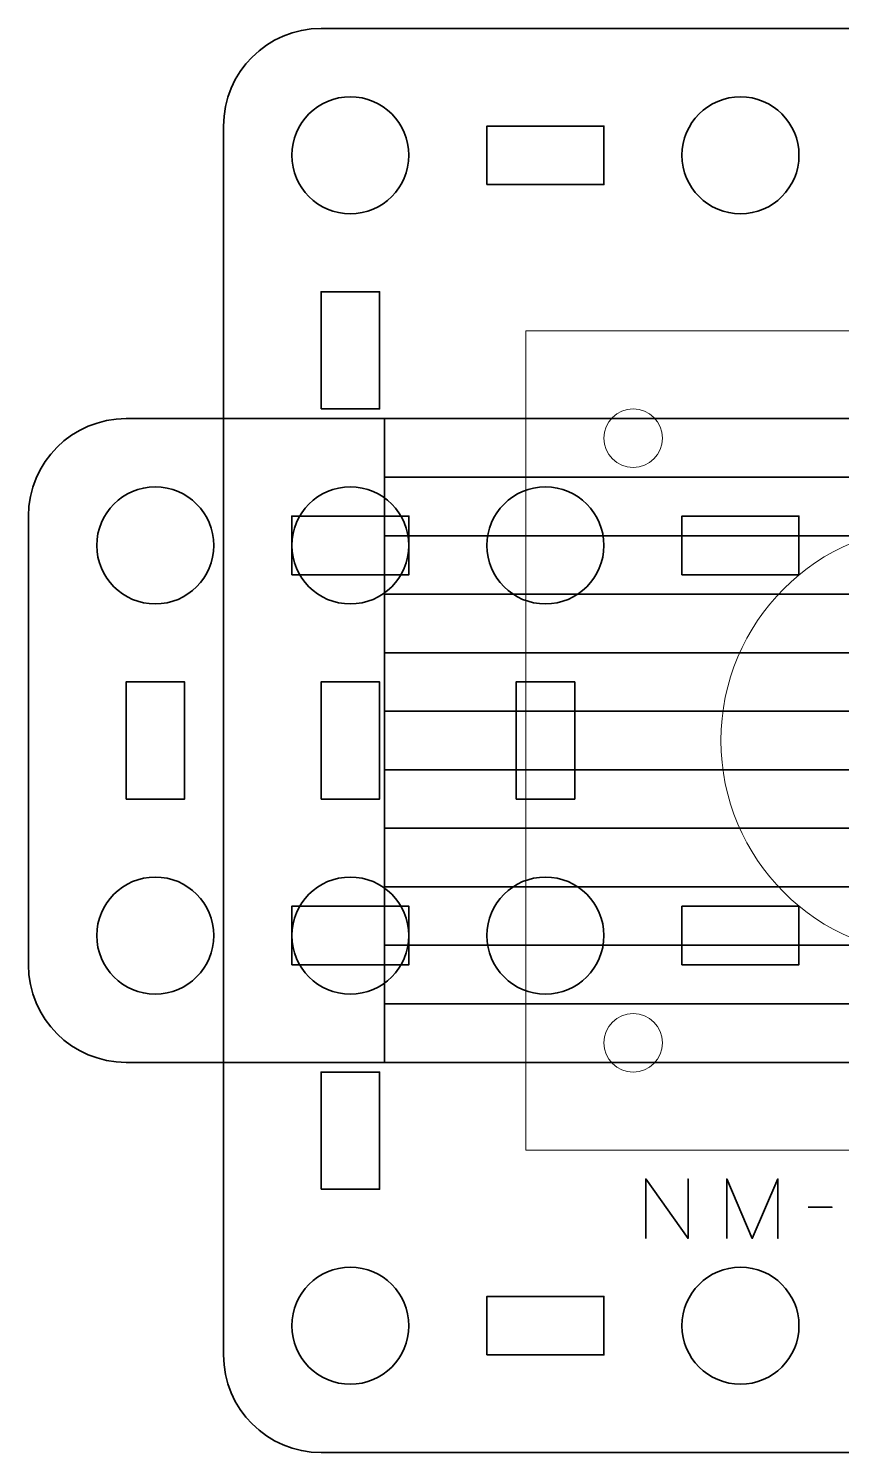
# Model space of a CAD drawing. Header units: centimetres. Extents: x -40 to 171, y -20 to 141.
# Drawn here: x -15.15 to -10.98, y 61.5 to 68.8 of the extents above; entities that cross this region are included whole.
import ezdxf

# ---------------------------------------------------------------- set-up
doc = ezdxf.new("R2010")
doc.units = ezdxf.units.CM
doc.header["$MEASUREMENT"] = 0
doc.layers.add('Layer 1', color=7, linetype='Continuous')

msp = doc.modelspace()

# ---------------------------------------------------------------- linework, layer by layer
at = {"layer": 'Layer 1', "color": 250, "lineweight": 35}
for points in [[(-12.8, 68), (-12.2, 68), (-12.2, 68.3), (-12.8, 68.3), (-12.8, 68)], [(-13.65, 66.85), (-13.35, 66.85), (-13.35, 67.45), (-13.65, 67.45), (-13.65, 66.85)], [(-13.32502, 66.5), (-7.67502, 66.5), (-7.67502, 66.8), (-13.32502, 66.8), (-13.32502, 66.5)], [(-13.32502, 66.2), (-7.67502, 66.2), (-7.67502, 66.5), (-13.32502, 66.5), (-13.32502, 66.2)], [(-13.79996, 66.00002), (-13.19996, 66.00002), (-13.19996, 66.30002), (-13.79996, 66.30002), (-13.79996, 66.00002)], [(-11.79996, 66.00002), (-11.19996, 66.00002), (-11.19996, 66.30002), (-11.79996, 66.30002), (-11.79996, 66.00002)], [(-13.32502, 65.9), (-7.67502, 65.9), (-7.67502, 66.2), (-13.32502, 66.2), (-13.32502, 65.9)], [(-13.32502, 65.6), (-7.67502, 65.6), (-7.67502, 65.9), (-13.32502, 65.9), (-13.32502, 65.6)], [(-13.32502, 65.3), (-7.67502, 65.3), (-7.67502, 65.6), (-13.32502, 65.6), (-13.32502, 65.3)], [(-14.64996, 64.85002), (-14.34996, 64.85002), (-14.34996, 65.45002), (-14.64996, 65.45002), (-14.64996, 64.85002)], [(-13.65, 64.85), (-13.35, 64.85), (-13.35, 65.45), (-13.65, 65.45), (-13.65, 64.85)], [(-12.64996, 64.85002), (-12.34996, 64.85002), (-12.34996, 65.45002), (-12.64996, 65.45002), (-12.64996, 64.85002)], [(-13.32502, 65), (-7.67502, 65), (-7.67502, 65.3), (-13.32502, 65.3), (-13.32502, 65)], [(-13.32502, 64.7), (-7.67502, 64.7), (-7.67502, 65), (-13.32502, 65), (-13.32502, 64.7)], [(-13.32502, 64.4), (-7.67502, 64.4), (-7.67502, 64.7), (-13.32502, 64.7), (-13.32502, 64.4)], [(-13.32502, 64.1), (-7.67502, 64.1), (-7.67502, 64.4), (-13.32502, 64.4), (-13.32502, 64.1)], [(-13.79996, 64.00002), (-13.19996, 64.00002), (-13.19996, 64.30002), (-13.79996, 64.30002), (-13.79996, 64.00002)], [(-11.79996, 64.00002), (-11.19996, 64.00002), (-11.19996, 64.30002), (-11.79996, 64.30002), (-11.79996, 64.00002)], [(-13.32502, 63.8), (-7.67502, 63.8), (-7.67502, 64.1), (-13.32502, 64.1), (-13.32502, 63.8)], [(-13.32502, 63.5), (-7.67502, 63.5), (-7.67502, 63.8), (-13.32502, 63.8), (-13.32502, 63.5)], [(-13.65, 62.85), (-13.35, 62.85), (-13.35, 63.45), (-13.65, 63.45), (-13.65, 62.85)], [(-12.8, 62), (-12.2, 62), (-12.2, 62.3), (-12.8, 62.3), (-12.8, 62)]]:
    msp.add_lwpolyline(points, close=True, dxfattribs=at)
for centre in [(-13.5, 68.15), (-11.5, 68.15), (-14.49996, 66.15002), (-13.5, 66.15), (-12.49996, 66.15002), (-14.49996, 64.15002), (-13.5, 64.15), (-12.49996, 64.15002), (-13.5, 62.15), (-11.5, 62.15)]:
    msp.add_ellipse(centre, major_axis=(0, 0.3), ratio=1, dxfattribs=at)
for points in [[(-14.15, 62), (-14.15, 62), (-14.15, 68.3), (-14.15, 68.3), (-14.15, 68.3), (-14.15, 68.57609), (-13.92609, 68.8), (-13.65, 68.8), (-13.65, 68.8), (-13.65, 68.8), (-7.35, 68.8), (-7.35, 68.8), (-7.35, 68.8), (-7.07391, 68.8), (-6.85, 68.57609), (-6.85, 68.3), (-6.85, 68.3), (-6.85, 68.3), (-6.85, 62), (-6.85, 62), (-6.85, 62), (-6.85, 61.72391), (-7.07391, 61.5), (-7.35, 61.5), (-7.35, 61.5), (-7.35, 61.5), (-13.65, 61.5), (-13.65, 61.5), (-13.65, 61.5), (-13.92609, 61.5), (-14.15, 61.72391), (-14.15, 62)], [(-15.14996, 64.00002), (-15.14996, 64.00002), (-15.14996, 66.30002), (-15.14996, 66.30002), (-15.14996, 66.30002), (-15.14996, 66.57611), (-14.92605, 66.80002), (-14.64996, 66.80002), (-14.64996, 66.80002), (-14.64996, 66.80002), (-6.34996, 66.80002), (-6.34996, 66.80002), (-6.34996, 66.80002), (-6.07387, 66.80002), (-5.84996, 66.57611), (-5.84996, 66.30002), (-5.84996, 66.30002), (-5.84996, 66.30002), (-5.84996, 64.00002), (-5.84996, 64.00002), (-5.84996, 64.00002), (-5.84996, 63.72393), (-6.07387, 63.50002), (-6.34996, 63.50002), (-6.34996, 63.50002), (-6.34996, 63.50002), (-14.64996, 63.50002), (-14.64996, 63.50002), (-14.64996, 63.50002), (-14.92605, 63.50002), (-15.14996, 63.72393), (-15.14996, 64.00002)]]:
    msp.add_open_spline(points, degree=3, knots=[0, 0, 0, 0, 0.125, 0.125, 0.125, 0.125, 0.25, 0.25, 0.25, 0.25, 0.375, 0.375, 0.375, 0.375, 0.5, 0.5, 0.5, 0.5, 0.625, 0.625, 0.625, 0.625, 0.75, 0.75, 0.75, 0.75, 0.875, 0.875, 0.875, 0.875, 1, 1, 1, 1], dxfattribs=at)
at = {"layer": 'Layer 1', "color": 30, "lineweight": 18}
msp.add_open_spline([(-12.60004, 67.24998), (-12.60004, 67.24998), (-8.40004, 67.24998), (-8.40004, 67.24998), (-8.40004, 67.24998), (-8.40004, 67.24998), (-8.40004, 63.04998), (-8.40004, 63.04998), (-8.40004, 63.04998), (-8.40004, 63.04998), (-12.60004, 63.04998), (-12.60004, 63.04998), (-12.60004, 63.04998), (-12.60004, 63.04998), (-12.60004, 67.24998), (-12.60004, 67.24998)], degree=3, knots=[0, 0, 0, 0, 0.25, 0.25, 0.25, 0.25, 0.5, 0.5, 0.5, 0.5, 0.75, 0.75, 0.75, 0.75, 1, 1, 1, 1], dxfattribs=at)
at = {"layer": 'Layer 1', "color": 250, "lineweight": 18}
for points in [[(-12.05004, 66.84998), (-11.96721, 66.84998), (-11.90004, 66.78281), (-11.90004, 66.69998), (-11.90004, 66.69998), (-11.90004, 66.61715), (-11.96721, 66.54998), (-12.05004, 66.54998), (-12.05004, 66.54998), (-12.13287, 66.54998), (-12.20004, 66.61715), (-12.20004, 66.69998), (-12.20004, 66.69998), (-12.20004, 66.78281), (-12.13287, 66.84998), (-12.05004, 66.84998)], [(-10.50004, 66.24998), (-9.89263, 66.24998), (-9.40004, 65.75739), (-9.40004, 65.14998), (-9.40004, 65.14998), (-9.40004, 64.54257), (-9.89263, 64.04998), (-10.50004, 64.04998), (-10.50004, 64.04998), (-11.10745, 64.04998), (-11.60004, 64.54257), (-11.60004, 65.14998), (-11.60004, 65.14998), (-11.60004, 65.75739), (-11.10745, 66.24998), (-10.50004, 66.24998)], [(-12.05004, 63.74998), (-11.96721, 63.74998), (-11.90004, 63.68281), (-11.90004, 63.59998), (-11.90004, 63.59998), (-11.90004, 63.51715), (-11.96721, 63.44998), (-12.05004, 63.44998), (-12.05004, 63.44998), (-12.13287, 63.44998), (-12.20004, 63.51715), (-12.20004, 63.59998), (-12.20004, 63.59998), (-12.20004, 63.68281), (-12.13287, 63.74998), (-12.05004, 63.74998)]]:
    msp.add_open_spline(points, degree=3, knots=[0, 0, 0, 0, 0.25, 0.25, 0.25, 0.25, 0.5, 0.5, 0.5, 0.5, 0.75, 0.75, 0.75, 0.75, 1, 1, 1, 1], dxfattribs=at)
at = {"layer": 'Layer 1', "color": 30, "lineweight": 35}
for points, knots in [([(-11.98589, 62.59739), (-11.98589, 62.59739), (-11.98589, 62.90261), (-11.98589, 62.90261), (-11.98589, 62.90261), (-11.98589, 62.90261), (-11.7683, 62.59739), (-11.7683, 62.59739), (-11.7683, 62.59739), (-11.7683, 62.59739), (-11.7683, 62.90261), (-11.7683, 62.90261), (-11.7683, 62.90261), (-11.7683, 62.90261), (-11.7683, 62.59739), (-11.7683, 62.59739), (-11.7683, 62.59739), (-11.7683, 62.59739), (-11.98589, 62.90261), (-11.98589, 62.90261), (-11.98589, 62.90261), (-11.98589, 62.90261), (-11.98589, 62.59739), (-11.98589, 62.59739)], [0, 0, 0, 0, 0.1666667, 0.1666667, 0.1666667, 0.1666667, 0.3333333, 0.3333333, 0.3333333, 0.3333333, 0.5, 0.5, 0.5, 0.5, 0.6666667, 0.6666667, 0.6666667, 0.6666667, 0.8333333, 0.8333333, 0.8333333, 0.8333333, 1, 1, 1, 1]), ([(-11.5706, 62.59739), (-11.5706, 62.59739), (-11.5706, 62.90261), (-11.5706, 62.90261), (-11.5706, 62.90261), (-11.5706, 62.90261), (-11.43937, 62.59739), (-11.43937, 62.59739), (-11.43937, 62.59739), (-11.43937, 62.59739), (-11.30771, 62.90261), (-11.30771, 62.90261), (-11.30771, 62.90261), (-11.30771, 62.90261), (-11.30771, 62.59739), (-11.30771, 62.59739), (-11.30771, 62.59739), (-11.30771, 62.59739), (-11.30771, 62.90261), (-11.30771, 62.90261), (-11.30771, 62.90261), (-11.30771, 62.90261), (-11.43937, 62.59739), (-11.43937, 62.59739), (-11.43937, 62.59739), (-11.43937, 62.59739), (-11.5706, 62.90261), (-11.5706, 62.90261), (-11.5706, 62.90261), (-11.5706, 62.90261), (-11.5706, 62.59739), (-11.5706, 62.59739)], [0, 0, 0, 0, 0.125, 0.125, 0.125, 0.125, 0.25, 0.25, 0.25, 0.25, 0.375, 0.375, 0.375, 0.375, 0.5, 0.5, 0.5, 0.5, 0.625, 0.625, 0.625, 0.625, 0.75, 0.75, 0.75, 0.75, 0.875, 0.875, 0.875, 0.875, 1, 1, 1, 1]), ([(-11.15362, 62.75699), (-11.15362, 62.75699), (-11.03043, 62.75699), (-11.03043, 62.75699), (-11.03043, 62.75699), (-11.03043, 62.75699), (-11.15362, 62.75699), (-11.15362, 62.75699)], [0, 0, 0, 0, 0.5, 0.5, 0.5, 0.5, 1, 1, 1, 1])]:
    msp.add_open_spline(points, degree=3, knots=knots, dxfattribs=at)

doc.saveas('drawing.dxf')
